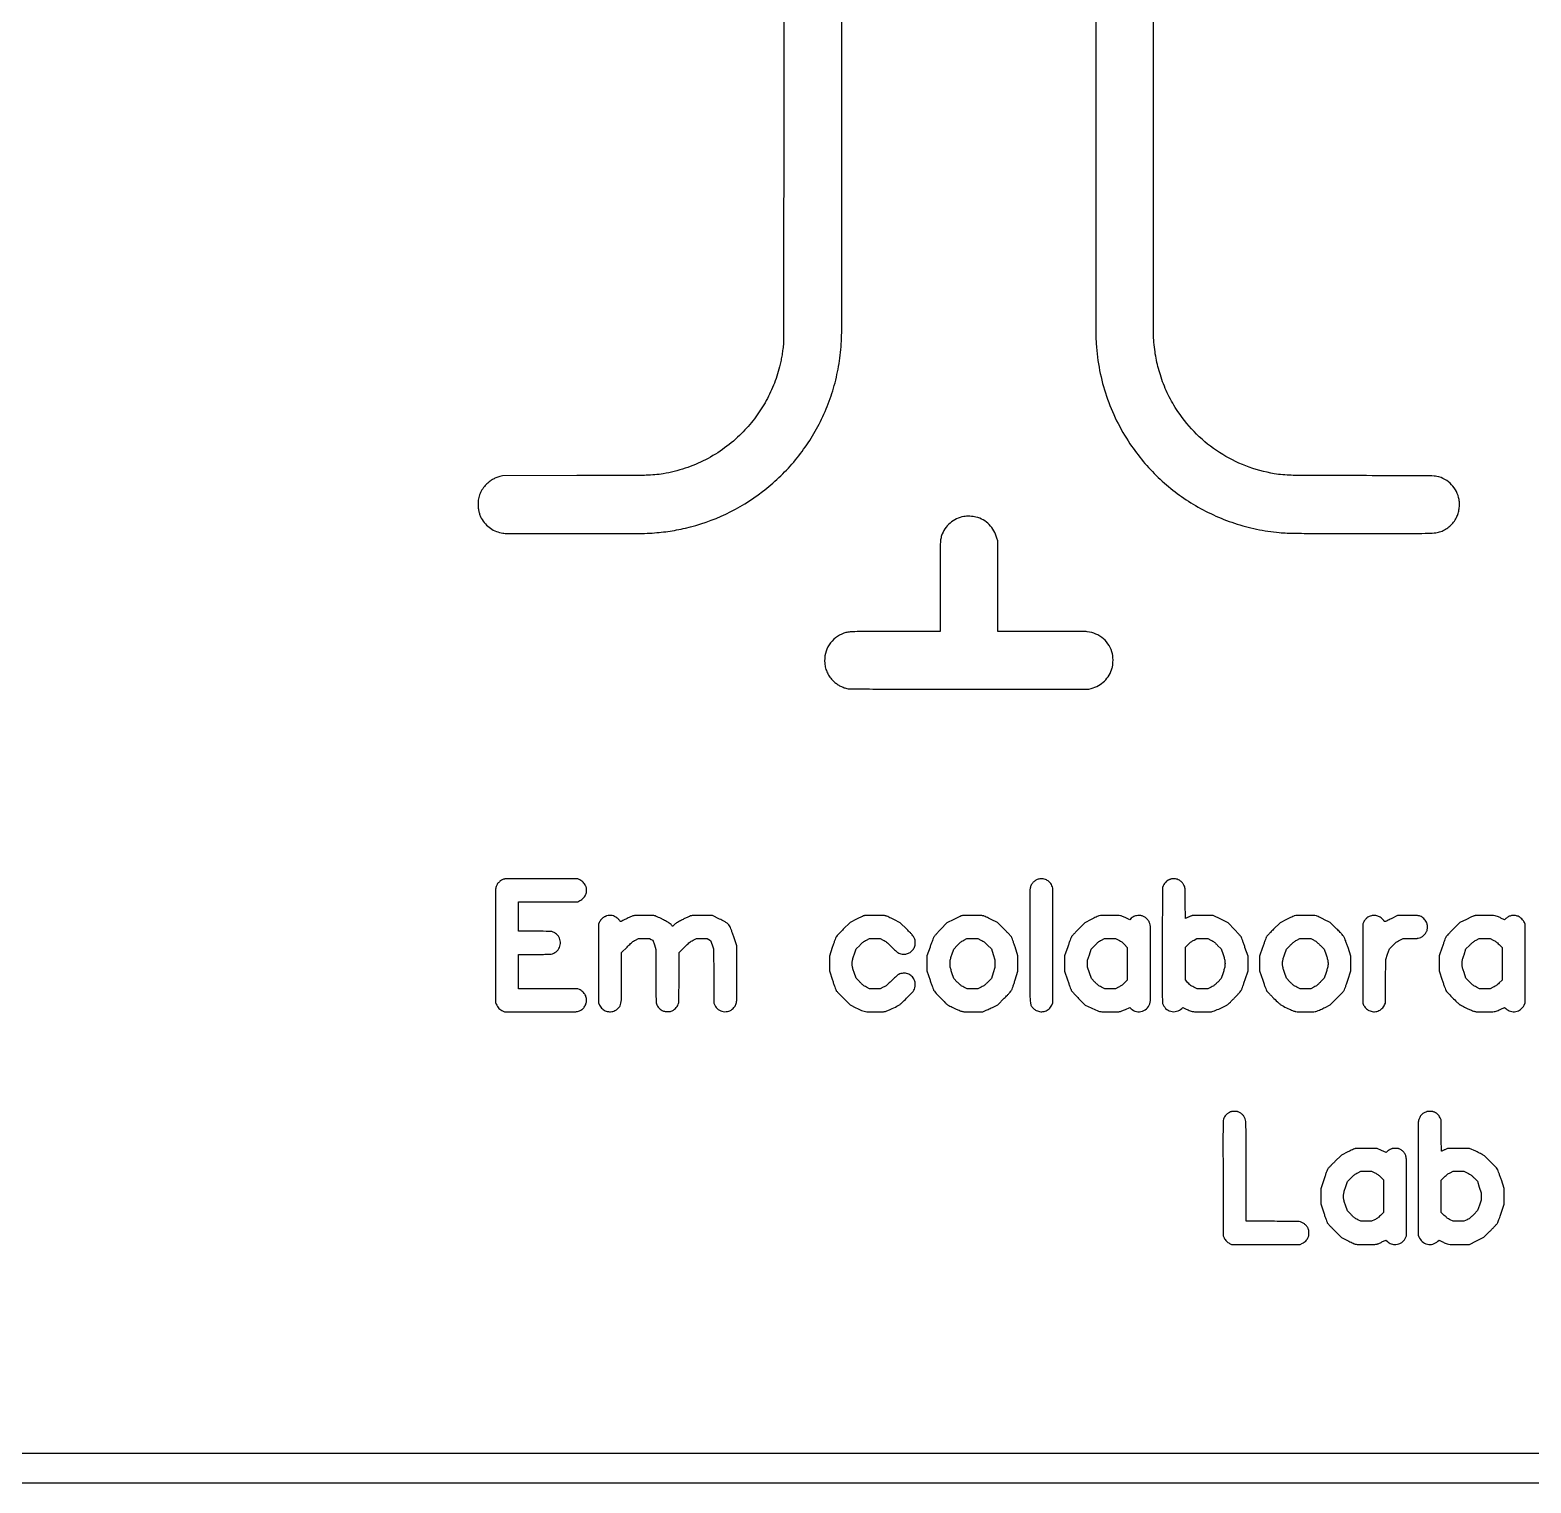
# Model space of a CAD drawing. Extents: x 949 to 24658, y 948 to 49051.
# Drawn here: x 6063 to 11178, y 948 to 5901 of the extents above; entities that cross this region are included whole.
import ezdxf

# ---------------------------------------------------------------- set-up
doc = ezdxf.new("R2010")
doc.units = 0

msp = doc.modelspace()

# ---------------------------------------------------------------- linework, layer by layer
for points in [[(24557.45501, 40846.15625, -0.000005), (24557.576589, 33590.111823, -0.000003), (24557.572356, 24977, -0.000002), (24557.441941, 13479.946311, -0.000011), (24557.197838, 7129.844974)], [(9694.971746, 9729.301962, 0.000001), (9694.966112, 7295.858184, 0.000001), (9694.973388, 4863.633633, 0.016263), (9696.003956, 4831.962648, 0.032008), (9707.826634, 4740.855784, 0.033142), (9731.110099, 4653.084045, 0.033253), (9765.695774, 4569.431582, 0.032702), (9811.234101, 4490.612633, 0.02753), (9856.165626, 4430.807473, 0.027156), (9907.59017, 4376.012283, 0.027146), (9964.669944, 4327.094866, 0.027463), (10026.5, 4284.85324, 0.028024), (10095.277466, 4248.30856, 0.028451), (10167.369178, 4219.890562, 0.028375), (10242.410487, 4199.777709, 0.027537), (10320, 4188.04531, 0.016006), (10347.102101, 4186.335521, 0.005081), (10387.580957, 4185.49218, 0.00238), (10455.748853, 4185.089343, 0.000291), (10605, 4185.0046, 0.000213), (10782.386005, 4185.082793, 0.005794), (10829.24351, 4185.666474, 0.022689), (10853.407179, 4187.34649, 0.061207), (10870.103469, 4191.38014, 0.047041), (10886.478051, 4199.357184, 0.045252), (10901.303498, 4210.344288, 0.045421), (10913.860401, 4223.774777, 0.048199), (10923.505664, 4239, 0.042224), (10929.290941, 4253.319127, 0.038515), (10932.806805, 4268.853297, 0.038384), (10933.906496, 4284.798365, 0.041218), (10932.499813, 4300.340731, 0.07389), (10923.470598, 4327.572609, 0.073456), (10906.900635, 4351.063777, 0.072922), (10884.124246, 4368.895942, 0.071156), (10857, 4379.622407, 0.05427), (10847.853233, 4380.781763, 0.002093), (10813.679868, 4381.241701, 0.00158), (10753.93422, 4381.606884, 0.000129), (10597.5, 4382.028499, -0.000186), (10411.477038, 4382.551047, -0.004753), (10360.915795, 4383.192542, -0.017403), (10331.574927, 4384.866676, -0.018465), (10303, 4388.565462, -0.05064), (10205.858525, 4415.120481, -0.051293), (10116.483198, 4460.580172, -0.051384), (10038.370565, 4523.194271, -0.051176), (9974.548051, 4600.5, -0.015421), (9956.758374, 4629.062121, -0.017656), (9941.596138, 4657.427042, -0.017716), (9928.516439, 4686.703439, -0.015741), (9916.976769, 4718, -0.014052), (9908.208577, 4746.99379, -0.016024), (9901.499762, 4775.198366, -0.015603), (9896.475004, 4804.422396, -0.012092), (9892.773363, 4836.5, -0.02268), (9891.352234, 4867.813235, -0.000002), (9891.357955, 7295.181123, -0.000002), (9891.381841, 9722.900413, -0.023212)], [(2808.381718, 4872.874668, -0.000002), (2808.358702, 7295.414693, -0.000002), (2808.354777, 9719.243063, -0.02268)], [(8631.463434, 8857.757281, -0.000012), (8631.5, 7293, -0.000018), (8631.45193, 5978.944697, -0.000115), (8631.248591, 5308.241451, -0.000014), (8630.988135, 4844.215753, -0.026038), (8630.186241, 4829, -0.007277), (8627.709212, 4808.330355, -0.009766), (8624.827233, 4789.685141, -0.010027), (8621.287361, 4771.566496, -0.008405), (8616.826979, 4752.5, -0.034113), (8596.526209, 4690.15962, -0.033536), (8567.842086, 4630.788011, -0.033465), (8531.410342, 4575.664867, -0.033634), (8488.006733, 4525.993267, -0.038553), (8430.04525, 4476.341732, -0.039006), (8365.365264, 4436.392615, -0.038979), (8295.221703, 4406.951006, -0.038386), (8221, 4388.571256, -0.018588), (8192.454815, 4384.872897, -0.017407), (8163.08111, 4383.200893, -0.00475), (8112.411365, 4382.564982, -0.000186), (7926, 4382.065678), (7673.5, 4381.48308), (7663.988519, 4378.859646, 0.028707), (7650.680608, 4374.352965, 0.035542), (7638.931098, 4368.605008, 0.035872), (7628.201622, 4361.300084, 0.030179), (7617.950947, 4352.130385, 0.046603), (7605.713959, 4337.228739, 0.051607), (7596.924315, 4320.799894, 0.05142), (7591.662467, 4302.865903, 0.045692), (7589.889029, 4283.5, 0.028423), (7590.607624, 4270.868952, 0.030938), (7592.755011, 4258.760163, 0.03206), (7596.280868, 4247.421132, 0.036139), (7601.117362, 4237.089287, 0.055226), (7614.779695, 4217.968257, 0.058005), (7632.093932, 4202.65425, 0.058682), (7652.26851, 4191.865863, 0.058976), (7674.363602, 4186.082254, 0.034455), (7689.542197, 4185.028422, 0.000076), (7918.723639, 4184.963792, 0.000186), (8138.953562, 4185.017037, 0.013567), (8175, 4186.017442, 0.009906), (8206.668099, 4188.387168, 0.011247), (8236.899928, 4191.94037, 0.011419), (8266.522813, 4196.791566, 0.010897), (8296.361377, 4203.056496, 0.053336), (8434.515207, 4251.200158, 0.053247), (8559.44197, 4327.498719, 0.053243), (8665.446271, 4428.465624, 0.053311), (8747.687376, 4549.5, 0.027406), (8779.670731, 4618.236998, 0.02788), (8803.737586, 4689.672534, 0.027704), (8819.829147, 4763.779452, 0.026311), (8827.977856, 4840.5, 0.0133), (8829.010434, 4879.300021, 0.000002), (8829.020455, 7288.718688, 0.000002), (8829.012128, 9694.225677, 0.011014)], [(2611.888648, 9716.576446, 0.000002), (2611.849173, 9001.91875, 0.000042)], [(949.356477, 25000.183739), (949.352522, 2562.520656, 0.012311), (950.781266, 2504.5, 0.003372), (952.629585, 2471.518771, 0.00447), (954.7821, 2441.535076, 0.004661), (957.386807, 2412.649301, 0.004288), (960.596261, 2383, 0.048303), (1026.653199, 2077.480844, 0.048265), (1150.112809, 1790.225282, 0.048245), (1326.410965, 1531.861004, 0.048181), (1549.024313, 1311.945156, 0.022521), (1665.31672, 1225.725106, 0.022301), (1789.265979, 1150.012436, 0.022299), (1919.475841, 1085.635858, 0.02251), (2054.5, 1033.333448, 0.01774), (2168.243033, 999.506246, 0.018459), (2282.610066, 974.329939, 0.018391), (2398.924031, 957.583932, 0.017323), (2518.5, 949.011189, 0.009232), (2574.540583, 947.976318), (12803.51049, 947.973854)], [(2612.032085, 7271.5, 0.000012), (2612.402794, 5745.606159, 0.000165)], [(12803.487408, 1047.982521), (2570.260772, 1047.985599, -0.009919)]]:
    msp.add_lwpolyline(points, format="xyb")
for points in [[(9244.908663, 4242.512951, 0.064812), (9219.97436, 4234.330344, 0.066048), (9198.140992, 4220.074413, 0.0664), (9180.87443, 4200.696486, 0.066714), (9169.323675, 4177.5, 0.050017), (9166.067606, 4163.519955, 0.024626), (9164.613856, 4145.303726, 0.007234), (9164.079845, 4111.777991, 0.000365), (9164, 4002.39921), (9164, 3851.060401), (9009.75, 3850.719843, 0.000277), (8896.616195, 3850.407277, 0.007394), (8866.448892, 3849.861043, 0.029029), (8850.109829, 3848.371167, 0.046285), (8836.5, 3845.019266, 0.084023), (8808.096259, 3829.441835, 0.083262), (8786.29629, 3805.343586, 0.082987), (8773.498397, 3775.377452, 0.0827), (8771.118682, 3742.841171, 0.043403), (8774.220928, 3725.672716, 0.046921), (8780.196884, 3709.762042, 0.046523), (8789.088724, 3695.129521, 0.041367), (8800.855891, 3681.759264, 0.030412), (8811.121865, 3673.013744, 0.034171), (8821.996005, 3665.944057, 0.034115), (8833.747963, 3660.412133, 0.030125), (8846.637187, 3656.261772, 0.06101), (8855.675107, 3655.085532, 0.000827), (8911.696644, 3654.755278, 0.000984), (9006.896907, 3654.538875, 0.000076), (9262, 3654.5), (9670.5, 3654.5), (9679.5, 3656.850205, 0.062753), (9703.711988, 3666.542421, 0.06729), (9724.135106, 3681.763832, 0.066571), (9739.952896, 3702.01965, 0.059405), (9750.632721, 3726.5, 0.015352), (9752.134092, 3732.098768, 0.030392), (9752.914272, 3736.629362, 0.022007), (9753.272718, 3742.072557, 0.004766), (9753.387916, 3751.5, 0.005596), (9753.319513, 3759.543048, 0.01346), (9753.041978, 3765.492446, 0.017782), (9752.523705, 3770.22426, 0.025481), (9751.703689, 3774.362813, 0.073205), (9739.914494, 3802.823643, 0.077966), (9720.616881, 3825.993109, 0.078242), (9695.215942, 3842.079192, 0.074468), (9665.665619, 3849.931009, 0.025343), (9657.303481, 3850.436468, 0.000723), (9621.493477, 3850.73194, 0.001227), (9574.177695, 3850.93779, 0.000474), (9508.569614, 3851), (9361.060401, 3851), (9360.771029, 4005.25), (9360.481657, 4159.5), (9357.809638, 4169.205812, 0.060616), (9347.501035, 4194.303538, 0.067936), (9331.775222, 4215.141819, 0.068465), (9311.155703, 4230.880039, 0.063032), (9286.4767, 4241.004986, 0.037893), (9277.437437, 4242.721662, 0.018919), (9265.818425, 4243.584153, 0.018922), (9254.141505, 4243.565723, 0.037075)], [(7679.745923, 3006.924043, 0.07541), (7669.388686, 3002.733762, 0.069746), (7660.426415, 2995.571204, 0.069408), (7653.743411, 2986.184051, 0.073386), (7650.041001, 2975.5, 0.045248), (7649.448339, 2969.386663, 0.000494), (7649.229299, 2927.44355, 0.001141), (7649.116245, 2869.561456, 0.000305), (7649.202629, 2777.5), (7649.5, 2585.5), (7651.594679, 2580.405927, 0.046323), (7655.681451, 2572.607502, 0.052167), (7660.997631, 2566.027031, 0.052335), (7667.544593, 2560.706072, 0.047136), (7675.280797, 2556.642224), (7680.5, 2554.5), (7800, 2554.216688, 0.000629), (7850.192699, 2554.160835, 0.00133), (7889.105871, 2554.269997, 0.000539), (7920.461647, 2554.475184, 0.03649), (7925.773351, 2554.904071, 0.036517), (7932.077631, 2556.357039, 0.039591), (7937.928318, 2558.684793, 0.04042), (7943.230545, 2561.852995, 0.041525), (7947.902717, 2565.807479, 0.075931), (7955.338842, 2575.924767, 0.080727), (7959.220543, 2587.593175, 0.080869), (7959.204103, 2599.872713, 0.076568), (7955.321576, 2611.765105, 0.054848), (7951.831458, 2617.115645, 0.035111), (7946.72649, 2622.510842, 0.035108), (7940.915744, 2627.139556, 0.054764), (7935.28458, 2630.165213), (7929.5, 2632.5), (7828.75, 2632.768636), (7728, 2633.037272), (7728, 2691.518636), (7728, 2750), (7780.950779, 2750, 0.0014), (7804.442892, 2750.065782, 0.003358), (7821.856375, 2750.280254, 0.002667), (7834.891079, 2750.597908, 0.044165), (7839.200779, 2751.108704, 0.119224), (7855.892376, 2759.039759, 0.117536), (7867.219113, 2773.758358, 0.118065), (7870.658066, 2791.947768, 0.121063), (7865.426034, 2809.536001, 0.050319), (7861.927883, 2814.327321, 0.031229), (7856.95886, 2819.215154, 0.031268), (7851.43511, 2823.433614, 0.051521), (7846.246659, 2826.179401, 0.058783), (7841.111595, 2827.580482, 0.026722), (7834.170352, 2828.245408, 0.00869), (7821.555445, 2828.556953, 0.000542), (7784.25, 2828.789247), (7728, 2829.078495), (7728, 2879.011701), (7728, 2928.944908), (7828.802684, 2929.222454), (7929.605368, 2929.5), (7937.16124, 2933.23472, 0.036999), (7943.420718, 2936.92774, 0.04752), (7948.522529, 2941.242033, 0.047409), (7952.726915, 2946.450552, 0.036573), (7956.300517, 2952.820391, 0.017179), (7958.013349, 2956.82912, 0.042601), (7958.908146, 2959.891335, 0.037732), (7959.328546, 2963.272218, 0.011104), (7959.464893, 2968.5, 0.0108), (7959.371091, 2973.790064, 0.03944), (7958.975763, 2977.119979, 0.04465), (7958.088648, 2980.133998, 0.016734), (7956.335334, 2984.179609, 0.036042), (7952.72705, 2990.563216, 0.047101), (7948.50945, 2995.771761, 0.047338), (7943.409724, 3000.079442, 0.036955), (7937.160925, 3003.76528), (7929.604738, 3007.5), (7806.552369, 3007.659263, 0.000654), (7758.21833, 3007.658569, 0.001119), (7717.872523, 3007.514918, 0.000224), (7682.82265, 3007.295975, 0.056864)], [(9500.745923, 3006.914329, 0.075376), (9490.588206, 3002.834497, 0.067813), (9481.679386, 2995.808105, 0.067457), (9474.935993, 2986.614634, 0.073105), (9471.108704, 2976.200779, 0.049792), (9470.536435, 2970.859977, 0.000393), (9470.258421, 2927.794738, 0.001098), (9470.057079, 2869.853131, 0.00032), (9470, 2780.660878, 0.000229), (9470.063575, 2642.089986, 0.005947), (9470.543226, 2604.654108, 0.021487), (9471.82762, 2585.703607, 0.090522), (9475.086322, 2574.830795, 0.052729), (9477.986663, 2570.375836, 0.03194), (9482.26294, 2565.751576, 0.031593), (9487.188871, 2561.623936, 0.044848), (9492.074514, 2558.664369, 0.096002), (9507.050364, 2554.62273, 0.101159), (9522.157432, 2556.589372, 0.100874), (9535.313557, 2564.335866, 0.09492), (9544.727657, 2576.763234), (9548.5, 2584.395828), (9548.770693, 2777.947914, 0.00035), (9548.82991, 2862.807163, 0.000926), (9548.717264, 2923.546272, 0.000226), (9548.516844, 2971.753196, 0.051276), (9548.035808, 2976.228743, 0.054538), (9545.50222, 2983.912682, 0.046735), (9541.261196, 2991.304865, 0.04726), (9535.782562, 2997.69537, 0.059453), (9529.575147, 3002.403093, 0.05052), (9522.930929, 3005.443332, 0.043267), (9515.457265, 3007.285755, 0.043555), (9507.834018, 3007.806224, 0.053193)], [(9950.024244, 3006.46046, 0.017568), (9947.625672, 3005.696233, 0.011801), (9944.940534, 3004.663461, 0.011894), (9942.385298, 3003.538959, 0.022937), (9940.407356, 3002.498575, 0.052449), (9935.723986, 2999.048634, 0.029992), (9930.824372, 2994.007219, 0.029981), (9926.55801, 2988.409352, 0.051919), (9923.820599, 2983.246659), (9921.5, 2977.5), (9921.240007, 2783.040287, 0.000191), (9921.130338, 2668.297472, 0.001808), (9921.279742, 2619.167017, 0.001828), (9921.583431, 2589.719864, 0.066529), (9922.571315, 2583.040287, 0.129109), (9932.763902, 2565.900412, 0.129492), (9950.051889, 2556.002985, 0.128843), (9970.04243, 2555.880427, 0.127177), (9987.636448, 2565.563916), (9991.41291, 2569.125579), (10002.956455, 2563.604883, 0.009478), (10015.939641, 2557.695376, 0.056541), (10023.047221, 2555.533875, 0.039204), (10031.380827, 2554.664929, 0.00304), (10053.830834, 2554.228299, 0.002691), (10067.613707, 2554.118244, 0.005743), (10078.26385, 2554.212867, 0.006589), (10086.27616, 2554.481776, 0.031356), (10090.830834, 2554.98214, 0.057323), (10099.332237, 2557.487904, 0.006192), (10118.119362, 2565.732465, 0.006414), (10136.659756, 2574.432568, 0.053276), (10144.52863, 2579.344352, 0.026369), (10147.025569, 2581.522019, 0.002141), (10153.24044, 2587.599402, 0.002877), (10160.585768, 2594.927868, 0.002208), (10168.52863, 2603.015315, 0.00334), (10178.366305, 2613.25693, 0.010771), (10184.712662, 2620.248491, 0.015386), (10188.877942, 2625.349567, 0.051865), (10191.127166, 2629.015315, 0.023751), (10192.630553, 2632.578958, 0.002211), (10195.879439, 2641.554499, 0.00284), (10199.647351, 2652.301937, 0.002227), (10203.615904, 2664), (10213.477475, 2693.5), (10213.488737, 2718.5), (10213.5, 2743.5), (10203.101737, 2774, 0.001642), (10198.980096, 2785.96076, 0.002274), (10195.199658, 2796.65863, 0.001415), (10191.953786, 2805.632507, 0.028322), (10190.802857, 2808.305975, 0.06343), (10189.204096, 2810.694594, 0.003326), (10183.09704, 2817.613075, 0.005208), (10175.676069, 2825.73627, 0.00376), (10167.23924, 2834.645157), (10145.576241, 2857.178363), (10120.233811, 2869.839181), (10094.89138, 2882.5), (10061.903761, 2882.812193, 0.002399), (10047.186277, 2882.88085, 0.005237), (10035.904042, 2882.761175, 0.005338), (10027.45997, 2882.492929, 0.040587), (10023.513441, 2882.00279, 0.029717), (10020.826723, 2881.276232, 0.010354), (10017.052269, 2879.923064, 0.010242), (10012.948962, 2878.258286, 0.011764), (10009.104733, 2876.497878), (10000.098726, 2872.114562), (9999.797693, 2924.307281, 0.000595), (9999.556895, 2958.915334, 0.009398), (9999.239422, 2970.695907, 0.028789), (9998.55872, 2977.262051, 0.055623), (9997.141434, 2982.343671, 0.057771), (9992.899081, 2990.136307, 0.050159), (9986.804243, 2997.167439, 0.051201), (9979.585288, 3002.701735, 0.067602), (9972.013719, 3006.053524, 0.039157), (9966.816889, 3007.1258, 0.026681), (9960.795412, 3007.559209, 0.026921), (9954.879353, 3007.350136, 0.046073)], [(8029.024244, 2881.461241, 0.017559), (8026.625672, 2880.696715, 0.011795), (8023.940534, 2879.66369, 0.011888), (8021.385296, 2878.539014, 0.022926), (8019.407356, 2877.498575, 0.052449), (8014.723986, 2874.048634, 0.029992), (8009.824372, 2869.007219, 0.029981), (8005.55801, 2863.409352, 0.051919), (8002.820599, 2858.246659), (8000.5, 2852.5), (8000.5, 2718.448137), (8000.5, 2584.396274), (8004.272343, 2576.763457, 0.093542), (8013.567163, 2564.42337, 0.100558), (8026.505694, 2556.698323, 0.100193), (8041.472726, 2554.618258, 0.092186), (8056.556558, 2558.397262, 0.051066), (8061.378329, 2561.231351, 0.031173), (8066.451082, 2565.467322, 0.031253), (8070.926912, 2570.269508, 0.054054), (8073.913678, 2574.830795, 0.066986), (8076.956247, 2583.487843, 0.038188), (8078.37275, 2594.506068, 0.012139), (8078.912317, 2614.307812, 0.000741), (8079, 2673.469969), (8079, 2756.51974), (8097.75, 2775.173433, -0.002662), (8109.620466, 2786.857849, -0.021472), (8115.324246, 2791.954452, -0.037763), (8120.143821, 2795.328776, -0.018498), (8126.731831, 2798.913563), (8136.963663, 2804), (8155.510348, 2804), (8174.057033, 2804), (8179.959563, 2801.020412), (8185.862093, 2798.040825), (8190.931047, 2782.120271), (8196, 2766.199717), (8196, 2677.205194, 0.000363), (8196.041185, 2620.475873, 0.004837), (8196.273425, 2599.60248, 0.012126), (8196.786613, 2588.218927, 0.058371), (8197.983498, 2581.855335, 0.05888), (8201.545955, 2573.881109, 0.056032), (8206.918618, 2566.80956, 0.055553), (8213.776131, 2561.055312, 0.055918), (8221.717689, 2556.966881, 0.053151), (8227.72292, 2555.385381, 0.032707), (8235.014128, 2554.757418, 0.032859), (8242.234145, 2555.083785, 0.059109), (8248, 2556.427422, 0.056109), (8255.620143, 2560.194535, 0.050971), (8262.485058, 2565.66781, 0.050279), (8268.184794, 2572.498491, 0.051403), (8272.357776, 2580.280797, 0.075689), (8273.68814, 2585.755252, 0.015149), (8274.262216, 2595.814874, 0.005503), (8274.559808, 2614.762917, 0.000338), (8274.786873, 2671.202962), (8275.073745, 2756.905925), (8293.786873, 2775.026, -0.002896), (8305.473567, 2786.211907, -0.020799), (8311.362422, 2791.336577, -0.03464), (8316.395529, 2794.819051, -0.016975), (8323.233343, 2798.573038), (8333.966687, 2804), (8352.233343, 2803.971884), (8370.5, 2803.943768), (8376.435031, 2800.721884), (8382.370062, 2797.5), (8387.423478, 2783), (8392.476894, 2768.5), (8392.988447, 2676), (8393.5, 2583.5), (8396.724301, 2576.91088, 0.118248), (8408.549478, 2562.597268, 0.118774), (8425.562051, 2555.234001, 0.119571), (8443.96999, 2556.450381, 0.120935), (8459.685823, 2565.971538, 0.040138), (8464.022752, 2571.066874, 0.044526), (8467.322702, 2576.62307, 0.043473), (8469.645812, 2582.793911, 0.035249), (8471.069963, 2589.723457, 0.02996), (8471.533079, 2596.115579, 0.001252), (8471.759644, 2618.960831, 0.00187), (8471.869324, 2648.823093, 0.000813), (8471.802137, 2688.5), (8471.5, 2779.5), (8461.108099, 2810, 0.001716), (8456.984073, 2821.969215, 0.002362), (8453.190861, 2832.693486, 0.001501), (8449.933322, 2841.681789, 0.02851), (8448.748684, 2844.424632, 0.066184), (8444.549681, 2850.603547, 0.053575), (8438.595789, 2855.982301, 0.032348), (8429.171908, 2861.929674, 0.007745), (8412.771424, 2870.526583), (8389.042848, 2882.5), (8355.979495, 2882.812193, 0.002314), (8340.826164, 2882.885133, 0.005588), (8329.621165, 2882.761964, 0.006222), (8321.418358, 2882.477931, 0.039429), (8317.279032, 2881.954127, 0.045871), (8313.723643, 2880.86844, 0.007384), (8307.049361, 2878.024418, 0.007458), (8298.742603, 2874.189609, 0.004585), (8289.070961, 2869.438869, 0.003493), (8276.524593, 2863.022406, 0.015412), (8269.280078, 2858.964879, 0.024768), (8264.141472, 2855.517601, 0.025114), (8259.393778, 2851.594026), (8252.287556, 2845.094181), (8250.913671, 2847.661306, 0.085257), (8247.452683, 2852.106961, 0.037836), (8241.578152, 2856.699793, 0.024312), (8232.429537, 2862.175131, 0.00709), (8217.84303, 2869.704497, 0.0039), (8208.90901, 2874.07019, 0.005085), (8200.663187, 2877.917609, 0.003824), (8193.708001, 2881.013145, 0.046176), (8190.930098, 2881.930051, 0.046349), (8187.867587, 2882.342574, 0.002949), (8178.809135, 2882.663064, 0.004237), (8167.85396, 2882.893086, 0.002933), (8155.460099, 2882.975554, 0.002089), (8139.567669, 2882.921682, 0.008006), (8129.67663, 2882.688414, 0.01219), (8123.016907, 2882.261799, 0.041638), (8118.742191, 2881.521067, 0.035786), (8115.461384, 2880.410684, 0.005374), (8109.078904, 2877.646996, 0.006013), (8101.603723, 2874.20595, 0.005158), (8093.819268, 2870.409539, -0.004284), (8085.752945, 2866.458187, -0.009968), (8079.626629, 2863.670764, -0.004868), (8074.818938, 2861.653244, -0.433632), (8074.185181, 2861.944457, 0.082041), (8072.866362, 2864.444221, 0.017514), (8069.751284, 2868.263415, 0.019198), (8066.117383, 2872.105029, 0.031906), (8062.741255, 2875.012748, 0.06106), (8055.233728, 2879.363614, 0.053625), (8046.562774, 2882.009026, 0.053744), (8037.547774, 2882.746161, 0.061991)], [(8905.544574, 2881.872495, 0.048354), (8903.022437, 2881.017762, 0.00344), (8896.27546, 2877.921341, 0.004822), (8888.276448, 2874.089068, 0.003619), (8879.544574, 2869.722946), (8857.5, 2858.5), (8834.390765, 2835.5, 0.003047), (8823.651411, 2824.68036, 0.008392), (8816.257173, 2816.88188, 0.009595), (8811.195724, 2811.143759, 0.06674), (8809.179124, 2808, 0.022308), (8807.9203, 2804.958859, 0.001505), (8804.745532, 2796.120232, 0.002159), (8801.036562, 2785.551574, 0.001616), (8797.038359, 2773.877384), (8787, 2744.254768), (8787, 2718.859529), (8787, 2693.46429), (8797.34521, 2662.482145, 0.002018), (8801.45995, 2650.322817, 0.002774), (8805.264232, 2639.426005, 0.001778), (8808.543215, 2630.301616, 0.033042), (8809.776268, 2627.5, 0.063988), (8811.509437, 2625.012122, 0.00352), (8817.952462, 2618.002615, 0.00541), (8825.788077, 2609.777855, 0.003925), (8834.681058, 2600.785497), (8857.5, 2578.070994), (8877.637726, 2568.11327, 0.005285), (8896.930665, 2558.825751, 0.052291), (8905.421868, 2555.883137, 0.049693), (8914.470854, 2554.701881, 0.004521), (8937.242649, 2554.213102, 0.00303), (8949.957115, 2554.132235, 0.00487), (8960.796774, 2554.234562, 0.00485), (8969.416853, 2554.48357, 0.028846), (8973.898117, 2554.916242, 0.031821), (8977.947507, 2555.811346, 0.017736), (8982.749593, 2557.384808, 0.013906), (8988.620518, 2559.729162, 0.006623), (8996.04499, 2563.053391, 0.004301), (9017.046096, 2573.01274, 0.039286), (9025.768128, 2578.122567, 0.039137), (9033.594859, 2584.539188, 0.00425), (9050.303302, 2600.853194, 0.005753), (9068.238831, 2619.080293, 0.049317), (9075.310735, 2628.056723, 0.094324), (9078.443055, 2635.884691, 0.047653), (9079.479267, 2646.5, 0.008683), (9079.387681, 2652.488246, 0.038513), (9079.002576, 2655.98636, 0.046874), (9078.120094, 2659.051629, 0.017107), (9076.325604, 2663.200712, 0.096138), (9067.065982, 2675.791587, 0.102553), (9053.960677, 2683.658188, 0.101214), (9038.662725, 2685.727924, 0.091266), (9023.160558, 2681.781295, 0.060505), (9020.096543, 2679.893527, 0.012156), (9015.175396, 2675.770714, 0.010091), (9008.666521, 2669.805466, 0.004052), (9000, 2661.399623, -0.002511), (8987.863324, 2649.555181, -0.024373), (8982.458928, 2644.820367, -0.042622), (8977.726623, 2641.682389, -0.015934), (8970.610681, 2638.081409), (8959.721363, 2633), (8941.844025, 2633), (8923.966687, 2633), (8913.233343, 2638.42217, -0.013315), (8906.714358, 2641.936287, -0.034247), (8902.267156, 2644.910721, -0.027002), (8897.704698, 2648.84786, -0.0058), (8890.257239, 2656.179353), (8878.014479, 2668.514367), (8871.507239, 2687.978346, -0.002993), (8867.381538, 2700.568969, -0.025066), (8865.839394, 2706.353303, -0.039276), (8865.188917, 2711.255788, -0.013223), (8864.994379, 2718.471162, -0.013127), (8865.181053, 2725.721332, -0.040626), (8865.830927, 2730.571344, -0.025696), (8867.386502, 2736.285547, -0.002912), (8871.642204, 2749), (8878.295649, 2768.5), (8890.397824, 2780.781791, -0.005937), (8897.726114, 2788.044295, -0.026736), (8902.276276, 2791.999459, -0.033714), (8906.71615, 2795.002487, -0.013424), (8913.169668, 2798.531791), (8923.839336, 2804), (8941.937836, 2804), (8960.036337, 2804), (8970.268169, 2798.888746, -0.018426), (8976.811917, 2795.312763, -0.036225), (8981.672596, 2791.919901, -0.021096), (8987.418672, 2786.839392, -0.002824), (8999, 2775.568052, 0.00697), (9012.242478, 2762.892094, 0.036443), (9020.105623, 2756.57562, 0.060876), (9026.804861, 2753.068358, 0.046618), (9034.784802, 2750.881087, 0.088586), (9047.152712, 2750.910198, 0.080029), (9059.229468, 2755.16566, 0.078594), (9069.540918, 2763.092128, 0.080729), (9076.790845, 2773.747356, 0.023285), (9078.234563, 2777.2617, 0.043506), (9079.013593, 2780.234744, 0.033315), (9079.379439, 2783.7843, 0.008694), (9079.486732, 2789.517512, 0.008603), (9079.389892, 2795.614551, 0.040783), (9078.990849, 2799.081082, 0.048532), (9078.063293, 2802.154389, 0.015496), (9076.109115, 2806.517512, 0.040119), (9073.349227, 2811.203369, 0.026776), (9069.499366, 2816.102739, 0.014026), (9063.142629, 2822.9591, 0.002387), (9050.609115, 2835.617852), (9028.5, 2857.735704), (9006.5, 2868.759924, 0.003707), (8997.678402, 2873.098913, 0.004538), (8989.366997, 2877.018109, 0.003807), (8982.330561, 2880.193668, 0.032137), (8979.068499, 2881.392073, 0.045883), (8974.83996, 2882.232153, 0.01606), (8968.652092, 2882.68029, 0.009071), (8959.005448, 2882.892901, 0.001757), (8941.568499, 2882.899549, 0.002645), (8928.995682, 2882.793649, 0.003697), (8917.758215, 2882.556416, 0.002245), (8908.308551, 2882.244531, 0.048194)], [(9238.728492, 2881.910707, 0.048445), (9236.268366, 2881.073133, 0.002825), (9229.056367, 2877.76019, 0.004261), (9220.512091, 2873.687636, 0.003122), (9211.098269, 2869.028814), (9187.239554, 2857.035311), (9166.369777, 2835.452791, 0.00412), (9158.182351, 2826.844925, 0.005387), (9150.8476, 2818.833878, 0.004037), (9144.839905, 2812.018702, 0.049347), (9142.834818, 2809.185135, 0.037103), (9141.326512, 2806.006369, 0.002785), (9137.926824, 2797.063759, 0.003839), (9134.00885, 2786.331907, 0.002909), (9129.869348, 2774.5), (9119.56906, 2744.5), (9119.53453, 2719), (9119.5, 2693.5), (9129.856262, 2662.5, 0.002831), (9134.007121, 2650.305141, 0.003808), (9137.912245, 2639.312883, 0.002626), (9141.302953, 2630.144377, 0.040348), (9142.738052, 2627.097047, 0.058363), (9146.879943, 2621.503448, 0.002281), (9164.521419, 2602.887498, 0.002899), (9182.013997, 2584.807539, 0.041335), (9188.795385, 2578.93749, 0.036885), (9191.276022, 2577.392156, 0.003342), (9197.765059, 2574.040983, 0.004321), (9205.574713, 2570.158238, 0.003366), (9214.128221, 2566.06845, 0.003929), (9224.970206, 2561.077453, 0.011682), (9232.503895, 2557.890487, 0.016776), (9238.098739, 2555.890663, 0.038843), (9242.436532, 2554.86542, 0.029754), (9246.757574, 2554.453876, 0.00426), (9255.645307, 2554.214344, 0.004559), (9266.669448, 2554.111748, 0.003033), (9279.30831, 2554.18603), (9309.5, 2554.546634), (9317, 2557.677135, 0.007556), (9321.032799, 2559.432449, 0.001874), (9327.584375, 2562.432288, 0.001916), (9335.058594, 2565.923344, 0.00192), (9342.5, 2569.468867), (9360.5, 2578.130098), (9382.70361, 2600.239413, 0.003119), (9393.459049, 2611.083633, 0.009459), (9400.588787, 2618.64339, 0.012854), (9405.355984, 2624.172771, 0.050385), (9407.841448, 2627.924364, 0.03351), (9409.450043, 2631.551377, 0.003316), (9412.663882, 2640.527782, 0.004171), (9416.338121, 2651.295459, 0.003298), (9420.137838, 2663), (9429.5, 2692.5), (9429.5, 2719), (9429.5, 2745.5), (9419.671786, 2775.5, 0.002891), (9415.736081, 2787.282792, 0.003934), (9412.040976, 2797.8625, 0.002625), (9408.826396, 2806.692544, 0.044119), (9407.495884, 2809.5, 0.053491), (9405.644334, 2811.999182, 0.003088), (9399.133251, 2818.978788, 0.004671), (9391.237933, 2827.183227, 0.003415), (9382.324098, 2836.151192), (9359.5, 2858.802383), (9338.215997, 2869.422756, 0.004656), (9329.650794, 2873.597501, 0.005596), (9321.516817, 2877.357685, 0.004828), (9314.607185, 2880.378681, 0.036944), (9311.255898, 2881.521565, 0.041988), (9306.95457, 2882.263811, 0.012486), (9300.292779, 2882.677247, 0.008039), (9290.323503, 2882.885956, 0.00201), (9274.039901, 2882.899549, 0.002579), (9261.682777, 2882.796447, 0.003624), (9250.656966, 2882.567641, 0.002155), (9241.377464, 2882.267746, 0.048718)], [(9706.23709, 2881.45138, 0.037378), (9703.06227, 2880.336445, 0.004219), (9696.09487, 2877.217592, 0.005095), (9687.861696, 2873.346451, 0.004119), (9679.100853, 2869.028311), (9657.227528, 2858.02224), (9635.970601, 2836.26112, 0.00295), (9627.647485, 2827.639395, 0.003983), (9620.228431, 2819.737762, 0.002722), (9614.100278, 2813.033027, 0.042919), (9612.230385, 2810.569558, 0.047478), (9610.819291, 2807.781941, 0.002724), (9607.358818, 2798.813876, 0.004136), (9603.379953, 2788.065596, 0.003025), (9599.1335, 2776.069558), (9588.519905, 2745.5), (9588.509953, 2719), (9588.5, 2692.5), (9598.373908, 2663, 0.002971), (9602.367147, 2651.300909, 0.003772), (9606.199385, 2640.55, 0.002972), (9609.531996, 2631.58497, 0.030873), (9611.148344, 2628, 0.050369), (9613.591624, 2624.318774, 0.010826), (9618.579182, 2618.49563, 0.00865), (9625.835354, 2610.662961, 0.003236), (9636.274437, 2599.918472), (9658.5, 2577.336943), (9678.5, 2568.003433, 0.003629), (9699.477683, 2558.398458, 0.049238), (9707.45107, 2555.723192, 0.049523), (9715.78155, 2554.664921, 0.003693), (9738.69169, 2554.206489, 0.003023), (9751.351402, 2554.123247, 0.004581), (9762.363136, 2554.218297, 0.004295), (9771.226515, 2554.452201, 0.029877), (9775.543143, 2554.862256, 0.032503), (9779.350635, 2555.711399, 0.016622), (9784.003419, 2557.241166, 0.013669), (9789.573443, 2559.454481, 0.007583), (9796.24858, 2562.441286), (9810.294253, 2568.983487), (9814.72198, 2564.902151, 0.135141), (9833.044633, 2555.454814, 0.13387), (9853.692951, 2556.669425, 0.133222), (9870.940248, 2568.212404, 0.133293), (9879.986015, 2586.88649, 0.046419), (9881.025288, 2597.993647, 0.0002), (9881.040199, 2718.637613, 0.000206), (9880.957208, 2839.141174, 0.045049), (9879.913047, 2850.566341, 0.060005), (9877.119952, 2859.562449, 0.062058), (9872.292806, 2867.527217, 0.060899), (9865.56673, 2874.185405, 0.054266), (9857.179609, 2879.330499, 0.016636), (9853.125657, 2881.085518, 0.045101), (9850.122504, 2881.965844, 0.039796), (9846.804282, 2882.350663, 0.010715), (9841.5, 2882.427454, 0.032755), (9833.599075, 2881.854108, 0.053498), (9827.088817, 2880.227638, 0.056264), (9821.303203, 2877.331386, 0.041006), (9815.609988, 2872.926528), (9810.213295, 2867.994254), (9796.957868, 2874.446171, 0.007338), (9791.523639, 2876.993257, 0.007939), (9786.156718, 2879.311555, 0.007551), (9781.498115, 2881.154852, 0.03762), (9778.801999, 2881.949043, 0.051174), (9769.366804, 2882.981591, 0.0034), (9742.065944, 2882.980014, 0.003018), (9714.504701, 2882.624626, 0.061095)], [(10372, 2881.560518, 0.037107), (10369.181811, 2880.540341, 0.003197), (10362.2125, 2877.361791, 0.004203), (10353.945592, 2873.442619, 0.003248), (10345, 2869.037248), (10322.5, 2857.774625), (10300.349544, 2835.637312, 0.003094), (10289.681861, 2824.843179, 0.009402), (10282.614924, 2817.325674, 0.012457), (10277.905177, 2811.855066, 0.055967), (10275.6153, 2808.314337, 0.026821), (10274.134207, 2804.893747, 0.002285), (10270.848371, 2795.903942, 0.00302), (10267.040249, 2785.132106, 0.002334), (10263.015756, 2773.34818), (10253, 2743.567687), (10253, 2718.62209), (10253, 2693.676492), (10263.508797, 2662.020155, 0.003303), (10267.932538, 2648.982896, 0.005337), (10271.888538, 2637.954173, 0.004262), (10275.232607, 2629.166019, 0.050778), (10276.890077, 2625.931909, 0.042773), (10278.998797, 2623.217987, 0.003262), (10285.342705, 2616.443367, 0.004466), (10293.045961, 2608.467832, 0.003388), (10301.63128, 2599.854022, 0.004446), (10317.603471, 2584.32326, 0.039316), (10325.22069, 2578.11419, 0.038133), (10333.787415, 2573.10536, 0.004043), (10354.674167, 2563.150375, 0.007049), (10361.662684, 2560.00781, 0.011958), (10367.607208, 2557.601922, 0.014121), (10372.510373, 2555.909214, 0.035843), (10376.174167, 2555.041604, 0.036797), (10385.817787, 2554.197491, 0.00346), (10409.613906, 2554.034982, 0.003181), (10433.553472, 2554.189425, 0.042522), (10442.29945, 2555.047559, 0.031375), (10447.440584, 2556.335837, 0.02383), (10452.888202, 2558.360929, 0.012267), (10460.76562, 2561.955521, 0.001949), (10476, 2569.437573), (10493.5, 2578.117176), (10515.359697, 2599.808588, 0.003346), (10523.942217, 2608.439798, 0.004411), (10531.644551, 2616.430021, 0.003222), (10537.989035, 2623.215971, 0.042238), (10540.1009, 2625.931909, 0.050951), (10541.770446, 2629.180866, 0.004393), (10545.095726, 2637.906986, 0.005414), (10549.044633, 2648.913682, 0.003281), (10553.491203, 2662.020155), (10564, 2693.676492), (10564, 2718.592077), (10564, 2743.507662), (10554.06283, 2773.163085, 0.002435), (10550.062748, 2784.910273, 0.003126), (10546.262715, 2795.676072, 0.002406), (10542.979186, 2804.660647, 0.026809), (10541.463569, 2808.159254, 0.055065), (10539.097619, 2811.830838, 0.013859), (10534.452432, 2817.233438, 0.009804), (10527.32948, 2824.765588, 0.002911), (10516.150739, 2836), (10493.5, 2858.5), (10472.188165, 2869.356824, 0.00431), (10463.647817, 2873.615187, 0.005321), (10455.612658, 2877.430215, 0.004424), (10448.8091, 2880.499476, 0.038704), (10445.688165, 2881.594955, 0.061889), (10436.864542, 2882.807682, 0.003358), (10408.721885, 2882.983536, 0.003246), (10380.501588, 2882.787166, 0.065015)], [(10633.745923, 2881.914329, 0.062245), (10625.937672, 2879.012771, 0.050898), (10618.489359, 2874.113413, 0.050341), (10612.103373, 2867.74358, 0.057478), (10607.439618, 2860.487237), (10604.5, 2854.5), (10604.5, 2719), (10604.5, 2583.5), (10607.321301, 2577.395425, 0.048904), (10610.500929, 2571.976758, 0.035431), (10615.007825, 2566.617413, 0.035486), (10620.215063, 2561.959132, 0.049745), (10625.5, 2558.649704, 0.101947), (10640.517687, 2554.705093, 0.099875), (10655.9901, 2556.971085, 0.099066), (10669.471572, 2565.088926, 0.098571), (10678.819944, 2577.781935), (10681.5, 2583.5), (10682, 2658), (10682.5, 2732.5), (10688.86766, 2750.5), (10695.23532, 2768.5), (10706.86766, 2780.328443, -0.006267), (10714.096066, 2787.496729, -0.029773), (10718.515037, 2791.288499, -0.03486), (10723.034911, 2794.24937, -0.010727), (10730.234623, 2798.078443), (10741.969247, 2804), (10764.848134, 2804, 0.003914), (10773.985894, 2804.071523, 0.004798), (10782.520027, 2804.287063, 0.00402), (10789.683382, 2804.594472, 0.034136), (10792.879972, 2804.977237, 0.063903), (10801.669819, 2807.841908, 0.056171), (10809.877107, 2812.929428, 0.055795), (10816.796921, 2819.755883, 0.061168), (10821.790845, 2827.747356, 0.023285), (10823.234563, 2831.2617, 0.043506), (10824.013593, 2834.234744, 0.033315), (10824.379439, 2837.7843, 0.008694), (10824.486732, 2843.517512, 0.008454), (10824.392278, 2849.578158, 0.040131), (10824.002364, 2853.022922, 0.049202), (10823.10091, 2856.029974, 0.016921), (10821.232296, 2860.176189, 0.0488), (10817.430995, 2866.310259, 0.039147), (10812.245324, 2872.098329, 0.039649), (10806.313624, 2876.92187, 0.055016), (10800.28458, 2880.165213, 0.046197), (10795.725419, 2881.532172, 0.035678), (10790.576291, 2882.193026, 0.013067), (10781.959378, 2882.453217, 0.001013), (10758.872407, 2882.5), (10723.244815, 2882.5), (10700.995115, 2871.5, -0.001708), (10687.384406, 2864.828786, -0.019834), (10681.949481, 2862.449432, -0.057488), (10679.044166, 2861.682335, -0.301038), (10677.622708, 2862.35418, 0.074835), (10669.261976, 2872.40528, 0.077204), (10658.395233, 2879.423624, 0.079005), (10646.141202, 2882.705404, 0.084059)], [(10984, 2881.599629, 0.035886), (10981.193073, 2880.588176, 0.003211), (10974.359375, 2877.503425, 0.004169), (10966.254023, 2873.699659, 0.003242), (10957.5, 2869.432025), (10935.5, 2858.529805), (10912.856691, 2836.168924, 0.003636), (10903.208172, 2826.501141, 0.006794), (10895.562254, 2818.513449, 0.00624), (10889.805169, 2812.176302, 0.056701), (10887.663802, 2809.123625, 0.033505), (10886.204356, 2805.953492, 0.002478), (10882.843674, 2797.011684, 0.003435), (10878.958079, 2786.289857, 0.002599), (10874.835117, 2774.469604), (10864.556012, 2744.5), (10864.528006, 2719), (10864.5, 2693.5), (10874.864479, 2662.5, 0.002776), (10879.019471, 2650.298174, 0.00372), (10882.930322, 2639.284375, 0.002592), (10886.323372, 2630.098258, 0.038706), (10887.768292, 2627, 0.061978), (10892.012256, 2621.270681, 0.002726), (10909.25581, 2603.37355, 0.003748), (10926.308692, 2586.126907, 0.037565), (10934, 2579.536611, 0.035122), (10936.885181, 2577.715074, 0.004251), (10943.531415, 2574.217462, 0.005033), (10951.517201, 2570.202435, 0.004126), (10960.128221, 2566.068885, 0.003928), (10970.970555, 2561.077505, 0.011683), (10978.504067, 2557.890477, 0.016779), (10984.098688, 2555.890681, 0.038843), (10988.436532, 2554.86542, 0.029869), (10992.782811, 2554.452481, 0.004441), (11001.582085, 2554.222556, 0.004658), (11012.569597, 2554.13547, 0.002999), (11025.30831, 2554.22959, 0.002815), (11047.588176, 2554.653316, 0.03923), (11055.574088, 2555.479325, 0.056663), (11062.413414, 2557.555271, 0.008774), (11075.333144, 2563.409463), (11087.166288, 2569.023601), (11091.711998, 2565.022307, 0.109422), (11107.925735, 2556.084304, 0.11879), (11125.895555, 2555.19656, 0.119757), (11142.188059, 2562.579898, 0.112447), (11153.727657, 2576.763457), (11157.5, 2584.396274), (11157.5, 2718.448137), (11157.5, 2852.5), (11155.091452, 2858.5, 0.061837), (11151.594505, 2864.821995, 0.039658), (11146.133452, 2871.200755, 0.03986), (11139.793649, 2876.582024, 0.066881), (11133.641081, 2879.868168, 0.06158), (11122.379728, 2882.552431, 0.073419), (11111.479361, 2882.164378, 0.073971), (11101.220988, 2878.652553, 0.063787), (11091.842987, 2872.168923), (11086.74605, 2867.586339), (11075.077054, 2873.752735, 0.020312), (11063.440738, 2879.309617, 0.059981), (11054.952374, 2881.797316, 0.037486), (11044.187165, 2882.772436, 0.004384), (11020.039901, 2882.932506, 0.002297), (11005.251132, 2882.832932, 0.00641), (10994.878752, 2882.582429, 0.007274), (10987.510229, 2882.202509, 0.052061)], [(9303.268169, 2798.911955, -0.015051), (9309.469431, 2795.591799, -0.033857), (9313.902233, 2792.627953, -0.02547), (9318.592927, 2788.612715, -0.005474), (9326.279148, 2781.161955), (9339.058296, 2768.5), (9345.029148, 2749.883775), (9351, 2731.26755), (9351, 2718.51656), (9351, 2705.765569), (9344.952942, 2686.632784), (9338.905884, 2667.5), (9327.202942, 2655.666913, -0.005827), (9319.827902, 2648.381658, -0.03156), (9315.543183, 2644.739451, -0.038302), (9311.19362, 2641.982988, -0.011151), (9304.103003, 2638.416913), (9292.706005, 2633), (9274.603003, 2633.009183), (9256.5, 2633.018366), (9245.5, 2638.395179, -0.012087), (9238.735308, 2641.906819, -0.036989), (9234.406405, 2644.724071, -0.030074), (9230.089416, 2648.442239, -0.005972), (9222.862269, 2655.635995), (9211.224537, 2667.5), (9204.612269, 2687.500595, -0.002873), (9200.415873, 2700.442825, -0.024464), (9198.853289, 2706.343341, -0.039019), (9198.195047, 2711.302464, -0.013492), (9198, 2718.529433, -0.013147), (9198.189644, 2725.74065, -0.039302), (9198.834442, 2730.629004, -0.02521), (9200.366169, 2736.384112, -0.003027), (9204.459693, 2748.879435), (9210.919385, 2768.201196), (9222.576071, 2780.350598, -0.006373), (9229.56436, 2787.450873, -0.026191), (9234.06832, 2791.467227, -0.032204), (9238.504566, 2794.577571, -0.013324), (9244.866379, 2798.223883), (9255.5, 2803.947766), (9274.268169, 2803.973883), (9293.036337, 2804)], [(9772.766657, 2798.586731, -0.011298), (9779.215672, 2795.149302, -0.036281), (9783.27119, 2792.464131, -0.033409), (9787.066589, 2789.107277, -0.008494), (9792.75, 2783.161699), (9802, 2773.149937), (9802, 2717.806207), (9802, 2662.462477), (9792.25, 2652.794418, -0.00893), (9786.489747, 2647.283075, -0.028619), (9782.387525, 2643.909511, -0.031668), (9778.151682, 2641.208199, -0.012937), (9772.088654, 2638.06318), (9761.677307, 2633), (9743.480312, 2633), (9725.283316, 2633), (9714.391658, 2638.266678, -0.012297), (9707.653632, 2641.731813, -0.038259), (9703.374566, 2644.511334, -0.030498), (9699.086513, 2648.223397, -0.005709), (9691.738929, 2655.578631), (9679.977858, 2667.623904), (9673.488929, 2687.033115), (9667, 2706.442325), (9667, 2718.47047), (9667, 2730.498615), (9673.149578, 2748.948768), (9679.299156, 2767.398921), (9690.017138, 2778.949461, -0.003049), (9699.007127, 2788.520067, -0.032088), (9702.947548, 2792.164682, -0.044779), (9706.901262, 2794.827799, -0.008748), (9714.5, 2798.839737), (9724.5, 2803.897779), (9743.266657, 2803.948889), (9762.033313, 2804)], [(10086.766657, 2798.57783, -0.013243), (10093.295145, 2795.059809, -0.034596), (10097.722101, 2792.096308, -0.027291), (10102.254086, 2788.172157, -0.005793), (10109.681167, 2780.82783), (10121.862334, 2768.5), (10128.431167, 2749.139965, -0.002964), (10132.627929, 2736.525725, -0.025785), (10134.16808, 2730.821047, -0.040248), (10134.812605, 2725.954841, -0.012808), (10135, 2718.64056, -0.013174), (10134.807284, 2711.327615, -0.039364), (10134.152119, 2706.369587, -0.024764), (10132.59162, 2700.493754, -0.002853), (10128.360515, 2687.500595), (10121.721029, 2667.5), (10110.110515, 2655.612365, -0.005809), (10102.806441, 2648.305723, -0.031496), (10098.561824, 2644.650074, -0.038634), (10094.268462, 2641.893416, -0.011535), (10087.325454, 2638.362365), (10076.150907, 2633), (10058.200131, 2633), (10040.249356, 2633), (10028.874678, 2638.407446, -0.009483), (10021.881208, 2641.896207, -0.039117), (10017.877432, 2644.405785, -0.03841), (10014.278937, 2647.529398, -0.008921), (10008.75, 2653.331431), (10000, 2662.84797), (10000, 2718.692747), (10000, 2774.537523), (10009.75, 2784.178835, -0.009328), (10015.351413, 2789.514855, -0.025827), (10019.545509, 2792.982325, -0.028841), (10023.805326, 2795.782559, -0.014281), (10029.5, 2798.858963), (10039.5, 2803.897779), (10057.766657, 2803.948889), (10076.033313, 2804)], [(10436.341154, 2799.328512, -0.019555), (10441.836457, 2796.249161, -0.030376), (10446.286875, 2793.134695, -0.021386), (10451.301967, 2788.788209, -0.005138), (10459.227346, 2781.147075), (10472.954691, 2767.637125), (10479.477346, 2748.067967, -0.003063), (10483.502268, 2735.741227, -0.023094), (10485.097627, 2729.822814, -0.037834), (10485.786279, 2724.988161, -0.016466), (10486, 2718.5, -0.016729), (10485.782497, 2712.000852, -0.037525), (10485.084604, 2707.116512, -0.022619), (10483.46912, 2701.096313, -0.002971), (10479.38793, 2688.500595), (10472.775859, 2668.5), (10460.63793, 2656.17217, -0.005783), (10453.223311, 2648.813738, -0.027518), (10448.714481, 2644.898836, -0.03488), (10444.303211, 2641.943613, -0.013188), (10437.766657, 2638.42217), (10427.033313, 2633), (10409.096962, 2633), (10391.160611, 2633), (10379.830306, 2638.384793, -0.011406), (10372.722585, 2641.96375, -0.039588), (10368.388653, 2644.731973, -0.031475), (10364.071567, 2648.446213, -0.005317), (10356.36207, 2656.134793), (10344.224141, 2668.5), (10337.61207, 2688.500595, -0.002968), (10333.527298, 2701.107086, -0.022673), (10331.913443, 2707.123532, -0.037579), (10331.216816, 2712.009923, -0.016624), (10331, 2718.529433, -0.016295), (10331.21212, 2725.03654, -0.038017), (10331.897479, 2729.859109, -0.023293), (10333.48722, 2735.746308, -0.00308), (10337.507508, 2748.022458), (10344.015017, 2767.487241), (10356.757508, 2780.320928, -0.005472), (10364.458751, 2787.909373, -0.025663), (10369.149588, 2791.988524, -0.03366), (10373.627192, 2795.033145, -0.014256), (10380, 2798.525791), (10390.5, 2803.896967), (10408.841154, 2803.948483), (10427.182307, 2804)], [(11048.606222, 2798.866239, -0.01505), (11054.209117, 2795.741461, -0.027156), (11058.566619, 2792.804017, -0.023765), (11062.945906, 2789.152972, -0.008867), (11068.75, 2783.634106), (11079, 2773.535734), (11079, 2717.999106), (11079, 2662.462477), (11069.25, 2652.777233, -0.008758), (11063.436766, 2647.201457, -0.029653), (11059.375443, 2643.864846, -0.032804), (11055.164359, 2641.20781, -0.012606), (11049, 2638.06037), (11038.5, 2633.02875), (11020.5, 2633.023558), (11002.5, 2633.018366), (10991.5, 2638.395426, -0.012439), (10984.710076, 2641.926398, -0.036948), (10980.318714, 2644.792711, -0.029104), (10975.868699, 2648.620225, -0.00552), (10968.257239, 2656.143427), (10956.014479, 2668.514367), (10949.507239, 2687.978346, -0.002985), (10945.375855, 2700.585599, -0.025167), (10943.837176, 2706.360828, -0.039405), (10943.190137, 2711.260904, -0.01313), (10943, 2718.5, -0.01313), (10943.190137, 2725.739096, -0.039405), (10943.837176, 2730.639172, -0.025167), (10945.375855, 2736.414401, -0.002985), (10949.507239, 2749.021654), (10956.014479, 2768.485633), (10968.257239, 2780.820352, -0.005901), (10975.620772, 2788.066114, -0.026013), (10980.223602, 2792.050631, -0.033181), (10984.670104, 2795.061201, -0.014003), (10991, 2798.526019), (11001.5, 2803.896967), (11020.106222, 2803.948483), (11038.712443, 2804)], [(10154.197898, 2213.077345, 0.055902), (10146.046435, 2208.971462, 0.056101), (10139.017765, 2203.166006, 0.056912), (10133.54046, 2196.029861, 0.060932), (10129.962042, 2188, 0.067872), (10128.668583, 2180.084239, 0.004471), (10128.263012, 2156.9026, 0.002336), (10128.09694, 2114.107791, 0.000142), (10128.234546, 1986), (10128.5, 1790.5), (10131.674396, 1783.799288, 0.0419), (10135.162183, 1777.793981, 0.043898), (10139.554454, 1772.554454, 0.043898), (10144.793981, 1768.162183, 0.0419), (10150.799288, 1764.674396), (10157.5, 1761.5), (10274.551863, 1761.5), (10391.603726, 1761.5), (10399.236543, 1765.272343, 0.036278), (10405.215036, 1768.78764, 0.046061), (10410.126645, 1772.892186, 0.045899), (10414.216833, 1777.839068, 0.035639), (10417.736992, 1783.876012, 0.023763), (10419.259516, 1787.387312, 0.048014), (10420.05031, 1790.29359, 0.034857), (10420.406602, 1793.843712, 0.007585), (10420.5, 1800, 0.007844), (10420.404705, 1806.073902, 0.033111), (10420.050045, 1809.69716, 0.044896), (10419.276948, 1812.681211, 0.02377), (10417.819944, 1816.218065, 0.062286), (10412.671973, 1824.38003, 0.058364), (10405.570521, 1831.225987, 0.058614), (10397.111165, 1836.221079, 0.063951), (10387.966371, 1838.935763, 0.036241), (10382.545097, 1839.416211, 0.001167), (10360.578836, 1839.715147, 0.001951), (10332.109869, 1839.925072, 0.000846), (10294.25, 1839.992446), (10207, 1840), (10206.967281, 2006.75, 0.000482), (10206.892535, 2071.14956, 0.000758), (10206.691092, 2126.479198, 0.00018), (10206.423659, 2174.959629, 0.030611), (10206.073008, 2180.179186, 0.059536), (10203.624609, 2189.880558, 0.061971), (10198.97962, 2198.590505, 0.062525), (10192.385635, 2205.832467, 0.062542), (10184.206739, 2211.218987, 0.018611), (10180.344499, 2212.944917, 0.040432), (10177.245507, 2213.911072, 0.035429), (10173.786233, 2214.435899, 0.011399), (10168.601738, 2214.731438, 0.010766), (10163.80368, 2214.79197, 0.026361), (10160.280899, 2214.574601, 0.032597), (10157.279962, 2214.03005, 0.027566)], [(10821.286039, 2213.605563, 0.069444), (10811.343494, 2208.757304, 0.069253), (10803.097771, 2201.368368, 0.069076), (10797.166503, 2191.989867, 0.068497), (10793.99271, 2181.323707, 0.036775), (10793.482171, 2174.867926, 0.000377), (10793.270151, 2129.259255, 0.000993), (10793.156263, 2069.590952, 0.000344), (10793.222206, 1983.5), (10793.5, 1792.5), (10795.833938, 1786.717689, 0.118697), (10807.179885, 1770.82239, 0.122906), (10824.380297, 1762.085163, 0.124741), (10843.465239, 1762.520095, 0.124452), (10860.05842, 1771.990264), (10864.5, 1776.264909), (10876, 1770.224645, 0.018725), (10888.060605, 1764.455291, 0.06323), (10896.43471, 1762.025039, 0.037658), (10907.101318, 1761.16045, 0.003569), (10933.315054, 1761.200848), (10967.78013, 1761.5), (10992.139799, 1773.5), (11016.499468, 1785.5), (11037.323626, 1805.98456, 0.004298), (11045.571245, 1814.238367, 0.005265), (11053.129593, 1822.097404, 0.004425), (11059.347944, 1828.819129, 0.037242), (11061.88874, 1832.071245, 0.042441), (11064.18612, 1836.237484, 0.011031), (11067.148213, 1843.30156, 0.008257), (11070.930555, 1853.396919, 0.002859), (11076.064848, 1868.086685), (11086.5, 1898.5), (11086.5, 1925), (11086.5, 1951.5), (11076.610052, 1981, 0.002272), (11072.640922, 1992.663082, 0.002958), (11068.895297, 2003.303125, 0.002207), (11065.665578, 2012.183667, 0.027012), (11064.235069, 2015.5, 0.07441), (11059.634925, 2022.084654, 0.003691), (11041.277476, 2041.179033, 0.004542), (11022.907622, 2059.667144, 0.0537), (11015, 2065.960688, 0.023032), (11012.156198, 2067.584691, 0.002718), (11005.653125, 2070.866638, 0.003248), (10997.870506, 2074.678517, 0.002656), (10989.5, 2078.656479), (10968.5, 2088.5), (10931, 2088.5), (10893.5, 2088.5), (10884, 2084.177199, -0.000261), (10880.272203, 2082.483277, -0.000363), (10876.933301, 2080.971088, -0.000219), (10874.119478, 2079.700654, -0.004696), (10873.283578, 2079.333095, -0.526439), (10872.600793, 2079.765241, -0.002254), (10872.261945, 2090.070754, -0.004808), (10871.978741, 2105.177588, -0.000955), (10871.783578, 2132.209529), (10871.5, 2185.607266), (10867.727657, 2193.238313, 0.036412), (10864.196388, 2199.239019, 0.04636), (10860.073561, 2204.160239, 0.046494), (10855.124902, 2208.226889, 0.036948), (10849.123988, 2211.67148, 0.024553), (10845.8382, 2213.053459, 0.036652), (10842.840643, 2213.901692, 0.030541), (10839.374795, 2214.395166, 0.011625), (10834.5, 2214.673909, 0.012046), (10830.41669, 2214.713836, 0.016592), (10826.752441, 2214.539677, 0.018746), (10823.641449, 2214.170356, 0.039867)], [(10578.001788, 2087.840427, 0.03413), (10575.722219, 2086.999031, 0.002159), (10569.218124, 2084.046429, 0.003167), (10561.499169, 2080.442673, 0.002348), (10553.012337, 2076.365802), (10531.521099, 2065.917425), (10509.64183, 2044.208712, 0.003363), (10501.052463, 2035.57087, 0.004436), (10493.345804, 2027.575061, 0.003237), (10486.998387, 2020.783964, 0.042552), (10484.890077, 2018.068091, 0.050778), (10483.232607, 2014.833981, 0.004262), (10479.888538, 2006.045827, 0.005337), (10475.932538, 1995.017104, 0.003303), (10471.508797, 1981.979845), (10461, 1950.323508), (10461, 1924.906919), (10461, 1899.49033), (10471.423661, 1868.843128, 0.001493), (10475.539817, 1856.858522, 0.002113), (10479.281381, 1846.215078, 0.001204), (10482.498808, 1837.253066, 0.030018), (10483.535866, 1834.847964, 0.069139), (10485.015328, 1832.709298, 0.002717), (10491.525128, 1825.702898, 0.004772), (10499.374957, 1817.503997, 0.003348), (10508.362205, 1808.417221), (10531.5, 1785.334441), (10552.36745, 1774.671082, 0.003776), (10560.728537, 1770.477846, 0.00465), (10568.592651, 1766.698326, 0.003868), (10575.248141, 1763.638129, 0.033654), (10578.298951, 1762.503862, 0.049315), (10582.311697, 1761.731616, 0.012946), (10588.853429, 1761.301314, 0.008148), (10598.88733, 1761.065498, 0.001843), (10615.931501, 1761.005577, 0.002478), (10629.91202, 1761.077253, 0.004997), (10640.930092, 1761.29849, 0.004012), (10649.422027, 1761.62214, 0.056234), (10652.434778, 1762.103601, 0.030702), (10654.711897, 1762.889179, 0.004657), (10659.142111, 1764.777418, 0.005203), (10664.334216, 1767.112429, 0.004482), (10669.742819, 1769.671883), (10683.116082, 1776.14772), (10687.308041, 1772.298715, 0.042458), (10694.266709, 1766.921348, 0.055484), (10701.45977, 1763.33793, 0.056701), (10709.136346, 1761.475183, 0.04725), (10717.532099, 1761.220366, 0.06732), (10727.683011, 1763.262472, 0.067607), (10736.910753, 1767.926306, 0.067063), (10744.621224, 1774.923001, 0.064476), (10750.325604, 1783.799288), (10753.5, 1790.5), (10753.764473, 1922.944304, 0.00039), (10753.885188, 2022.196348, 0.010625), (10753.339892, 2048.392476, 0.043381), (10751.590026, 2061.906432, 0.091438), (10747.507206, 2071.621517, 0.037656), (10744.137384, 2076.004157, 0.033196), (10740.012085, 2080.033752, 0.032992), (10735.360623, 2083.506621, 0.035954), (10730.420341, 2086.22797, 0.03142), (10727.384578, 2087.40123, 0.040026), (10724.460119, 2088.073543, 0.028444), (10720.770721, 2088.403085, 0.007984), (10714.984414, 2088.49709, 0.007613), (10708.600417, 2088.401644, 0.038866), (10705.074303, 2088.0198, 0.050068), (10702.063691, 2087.135752, 0.018012), (10697.984414, 2085.305797, 0.021243), (10695.221333, 2083.79565, 0.015457), (10692.279231, 2081.894971, 0.015667), (10689.596166, 2079.914683, 0.032791), (10687.668287, 2078.179952), (10683.836574, 2074.248311), (10668.668287, 2081.374155), (10653.5, 2088.5), (10617.5, 2088.683337, 0.002213), (10602.281903, 2088.693473, 0.004394), (10590.221, 2088.542114, 0.002964), (10580.76457, 2088.284226, 0.063125)], [(10645.061927, 2005.557327, -0.010761), (10651.69749, 2002.179251, -0.032031), (10656.027073, 1999.486171, -0.031067), (10660.047588, 1996.217562, -0.009649), (10665.673645, 1990.827077), (10675, 1981.539501), (10675, 1926.001883), (10675, 1870.464266), (10664.75, 1860.321356, -0.008356), (10658.754109, 1854.583223, -0.026825), (10654.503143, 1851.05263, -0.030696), (10650.211967, 1848.252956, -0.013788), (10644.268169, 1845.089224), (10634.036337, 1840), (10616.001512, 1840), (10597.966687, 1840), (10587.233343, 1845.42217, -0.013169), (10580.694006, 1848.944793, -0.034978), (10576.288132, 1851.897168, -0.027596), (10571.787269, 1855.808884, -0.005779), (10564.376984, 1863.17217), (10552.253968, 1875.5), (10545.626984, 1894.824584, -0.002981), (10541.426099, 1907.316749, -0.025262), (10539.857775, 1913.029572, -0.040332), (10539.196346, 1917.834696, -0.014043), (10539, 1924.823989, -0.014509), (10539.202399, 1931.79752, -0.038587), (10539.873258, 1936.730467, -0.023846), (10541.45308, 1942.669522, -0.002903), (10545.61207, 1955.499405), (10552.224141, 1975.5), (10564.36207, 1987.827536, -0.005882), (10571.694462, 1995.101286, -0.026524), (10576.242913, 1999.063176, -0.033823), (10580.653, 2002.053989, -0.013873), (10587, 2005.526019), (10597.5, 2010.896967), (10615.638282, 2010.948483), (10633.776565, 2011)], [(10960.5, 2005.108365, -0.009984), (10967.903815, 2001.293906, -0.035734), (10972.391075, 1998.435792, -0.031567), (10976.694453, 1994.798667, -0.006572), (10983.743366, 1987.854056), (10994.986732, 1976.482012), (11001.493366, 1957.019843), (11008, 1937.557675), (11008, 1925.126211), (11008, 1912.694747), (11001.853595, 1894.597373), (10995.707189, 1876.5), (10983.103595, 1863.672398, -0.005347), (10975.356607, 1855.95458, -0.027291), (10970.780417, 1851.955099, -0.035597), (10966.35099, 1848.973172, -0.013391), (10959.766657, 1845.422398), (10949.033313, 1840), (10930.660435, 1840), (10912.287557, 1840), (10902.393778, 1845.133761, -0.01505), (10896.790883, 1848.258539, -0.027156), (10892.433381, 1851.195983, -0.023765), (10888.054094, 1854.847028, -0.008867), (10882.25, 1860.365894), (10872, 1870.464266), (10872, 1925.5), (10872, 1980.535734), (10882.25, 1990.678242, -0.008479), (10888.173659, 1996.344234, -0.025734), (10892.455516, 1999.912561, -0.029645), (10896.740262, 2002.744503, -0.014508), (10902.5, 2005.859264), (10912.5, 2010.897779), (10930.5, 2010.944205), (10948.5, 2010.99063)]]:
    msp.add_lwpolyline(points, format="xyb", close=True)

doc.saveas('drawing.dxf')
